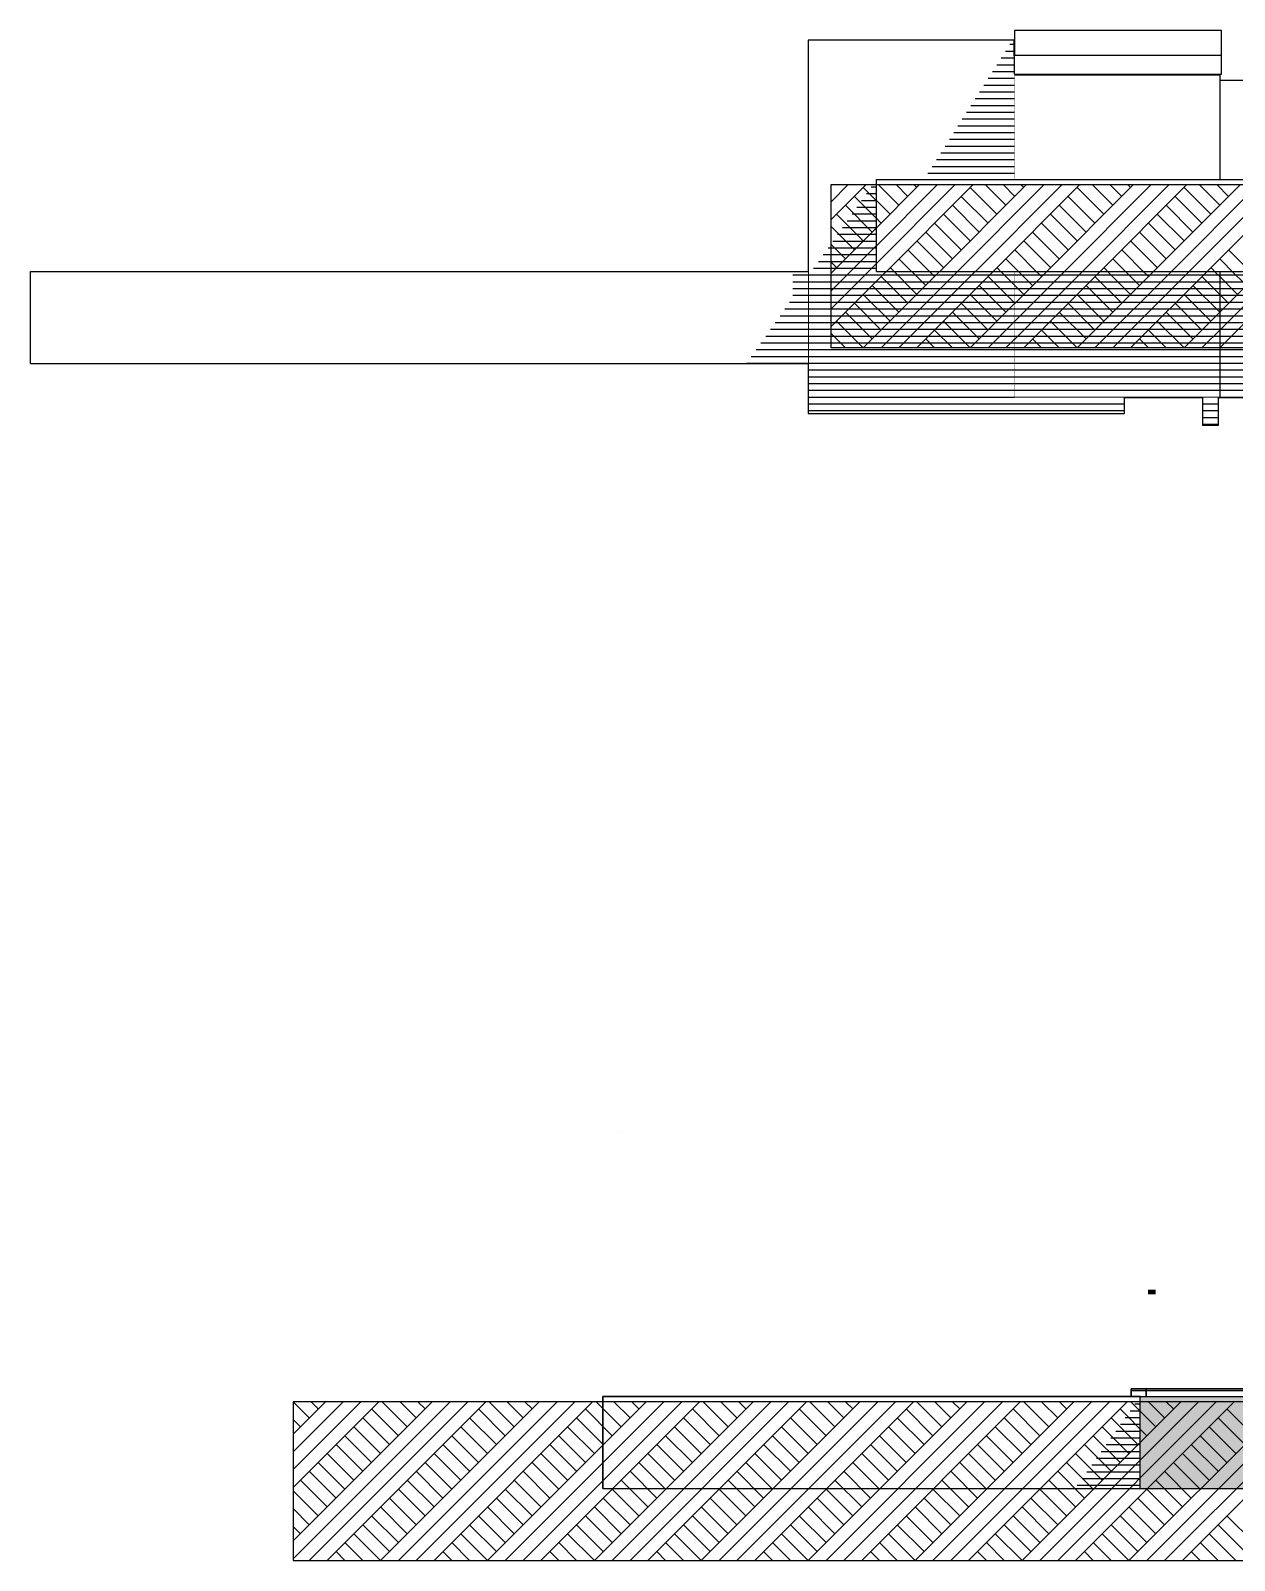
# Model space of a CAD drawing. Header units: millimetres. Extents: x -242231 to 419123, y -2399 to 525285.
# Drawn here: x -236217 to -223797, y 80180 to 95966 of the extents above; entities that cross this region are included whole.
import ezdxf

# ---------------------------------------------------------------- set-up
doc = ezdxf.new("R2010")
doc.units = ezdxf.units.MM
doc.set_wipeout_variables(frame=1)
doc.linetypes.add('Wipeout_Contour', pattern=[1000, 0, -1000])
for name, color, linetype in [('Marker - Section', 7, 'Continuous'), ('Slabs', 7, 'Continuous'), ('Walls', 7, 'Continuous')]:
    doc.layers.add(name, color=color, linetype=linetype)
pattern_1 = [(0, (-209595.58, 94564.28), (0, 70), [])]

msp = doc.modelspace()

# ---------------------------------------------------------------- hatches: boundary and pattern name
at = {"layer": 'Marker - Section', "linetype": 'Continuous', "lineweight": 0}
msp.add_hatch(color=255, dxfattribs=at).paths.add_polyline_path([(-224687.87, 82973.779), (-224687.87, 82925.286), (-224609.15, 82925.286), (-224609.15, 82973.779)], flags=0)
at = {"layer": 'Slabs', "linetype": 'Continuous', "lineweight": 0}
msp.add_hatch(color=255, dxfattribs=at).paths.add_polyline_path([(-224769.473, 80921.899), (-208934.275, 80921.899), (-208934.275, 81871.899), (-224769.473, 81871.899)], flags=0)
at = {"layer": 'Walls', "linetype": 'Continuous', "lineweight": 0}
msp.add_hatch(color=250, dxfattribs=at).paths.add_polyline_path([(-230115.537, 84592.097), (-230115.949, 84591.963), (-230115.949, 84591.438), (-230115.537, 84591.572)], flags=0)

# ---------------------------------------------------------------- linework, layer by layer
for p, q in [((-230115.537, 84592.097), (-230115.949, 84591.963)), ((-230115.949, 84591.963), (-230115.949, 84591.438)), ((-230115.949, 84591.438), (-230115.537, 84591.572)), ((-230115.537, 84591.572), (-230115.537, 84592.097)), ((-224706.757, 81951.95), (-224862.946, 81951.943)), ((-224862.946, 81951.943), (-224862.946, 81871.899)), ((-224706.757, 81871.899), (-224706.757, 81951.95)), ((-219674.613, 81951.95), (-224706.757, 81951.95)), ((-224706.757, 81951.95), (-224706.757, 81871.899)), ((-224769.473, 81871.899), (-230314.711, 81871.899)), ((-230314.711, 81871.899), (-230314.711, 80921.899)), ((-224862.946, 81871.899), (-224769.473, 81871.899)), ((-224769.473, 80921.899), (-224769.473, 81871.899)), ((-224769.473, 81871.899), (-224769.223, 81871.899)), ((-224769.223, 81871.899), (-224706.757, 81871.899)), ((-224706.757, 81871.899), (-219674.613, 81871.899)), ((-230314.711, 80921.899), (-224769.473, 80921.899))]:
    msp.add_line(p, q)
at = {"layer": 'Marker - Section', "color": 1, "linetype": 'Continuous', "lineweight": 0}
for p, q in [((-233508.406, 81484.662), (-233175.963, 81817.105)), ((-233508.406, 80933.118), (-232624.42, 81817.105)), ((-233508.406, 80381.575), (-232072.876, 81817.105)), ((-233508.406, 81116.966), (-232808.267, 81817.105)), ((-233508.406, 81300.814), (-232992.115, 81817.105)), ((-233508.406, 80197.727), (-231889.029, 81817.105)), ((-233341.858, 81651.21), (-233507.753, 81817.105)), ((-233341.858, 80180.428), (-231705.181, 81817.105)), ((-233249.934, 81743.134), (-233323.906, 81817.105)), ((-233158.01, 80180.428), (-231521.333, 81817.105)), ((-232606.467, 80180.428), (-230969.79, 81817.105)), ((-232330.695, 81559.286), (-232588.515, 81817.105)), ((-232422.619, 80180.428), (-230785.942, 81817.105)), ((-232238.772, 81651.21), (-232404.667, 81817.105)), ((-232238.772, 80180.428), (-230602.094, 81817.105)), ((-232146.848, 81743.134), (-232220.819, 81817.105)), ((-232054.924, 80180.428), (-230418.247, 81817.105)), ((-231503.381, 80180.428), (-229866.703, 81817.105)), ((-231227.609, 81559.286), (-231485.428, 81817.105)), ((-231319.533, 80180.428), (-229682.856, 81817.105)), ((-231135.685, 81651.21), (-231301.58, 81817.105)), ((-231135.685, 80180.428), (-229499.008, 81817.105)), ((-231043.761, 81743.134), (-231117.732, 81817.105)), ((-230951.837, 80180.428), (-229315.16, 81817.105)), ((-230400.294, 80180.428), (-228763.617, 81817.105)), ((-230124.522, 81559.286), (-230382.341, 81817.105)), ((-230216.446, 80180.428), (-228579.769, 81817.105)), ((-230032.598, 81651.21), (-230198.494, 81817.105)), ((-230032.598, 80180.428), (-228395.921, 81817.105)), ((-229940.675, 81743.134), (-230014.646, 81817.105)), ((-229848.751, 80180.428), (-228212.073, 81817.105)), ((-229297.207, 80180.428), (-227660.53, 81817.105)), ((-229021.436, 81559.286), (-229279.255, 81817.105)), ((-229113.36, 80180.428), (-227476.682, 81817.105)), ((-228929.512, 81651.21), (-229095.407, 81817.105)), ((-228929.512, 80180.428), (-227292.835, 81817.105)), ((-228837.588, 81743.134), (-228911.559, 81817.105)), ((-228745.664, 80180.428), (-227108.987, 81817.105)), ((-228194.121, 80180.428), (-226557.444, 81817.105)), ((-227918.349, 81559.286), (-228176.168, 81817.105)), ((-228010.273, 80180.428), (-226373.596, 81817.105)), ((-227826.425, 81651.21), (-227992.321, 81817.105)), ((-227826.425, 80180.428), (-226189.748, 81817.105)), ((-227734.502, 81743.134), (-227808.473, 81817.105)), ((-227642.578, 80180.428), (-226005.9, 81817.105)), ((-227091.034, 80180.428), (-225454.357, 81817.105)), ((-226815.263, 81559.286), (-227073.082, 81817.105)), ((-226907.187, 80180.428), (-225270.509, 81817.105)), ((-226723.339, 81651.21), (-226889.234, 81817.105)), ((-226723.339, 80180.428), (-225086.662, 81817.105)), ((-226631.415, 81743.134), (-226705.386, 81817.105)), ((-226539.491, 80180.428), (-224902.814, 81817.105)), ((-225987.948, 80180.428), (-224351.271, 81817.105)), ((-225712.176, 81559.286), (-225969.995, 81817.105)), ((-225804.1, 80180.428), (-224167.423, 81817.105)), ((-225620.252, 81651.21), (-225786.148, 81817.105)), ((-225620.252, 80180.428), (-223983.575, 81817.105)), ((-225528.328, 81743.134), (-225602.3, 81817.105)), ((-225436.405, 80180.428), (-223799.727, 81817.105)), ((-224884.861, 80180.428), (-223248.184, 81817.105)), ((-224609.09, 81559.286), (-224866.909, 81817.105)), ((-224701.014, 80180.428), (-223064.336, 81817.105)), ((-224517.166, 81651.21), (-224683.061, 81817.105)), ((-224517.166, 80180.428), (-222880.489, 81817.105)), ((-224425.242, 81743.134), (-224499.213, 81817.105)), ((-224333.318, 80180.428), (-222696.641, 81817.105)), ((-233433.782, 81559.286), (-233508.406, 81633.91)), ((-232514.543, 81375.438), (-232790.315, 81651.21)), ((-232422.619, 81467.362), (-232698.391, 81743.134)), ((-231411.457, 81375.438), (-231687.228, 81651.21)), ((-231319.533, 81467.362), (-231595.304, 81743.134)), ((-230308.37, 81375.438), (-230584.142, 81651.21)), ((-230216.446, 81467.362), (-230492.218, 81743.134)), ((-229205.284, 81375.438), (-229481.055, 81651.21)), ((-229113.36, 81467.362), (-229389.131, 81743.134)), ((-228102.197, 81375.438), (-228377.969, 81651.21)), ((-228010.273, 81467.362), (-228286.045, 81743.134)), ((-226999.11, 81375.438), (-227274.882, 81651.21)), ((-226907.187, 81467.362), (-227182.958, 81743.134)), ((-225896.024, 81375.438), (-226171.796, 81651.21)), ((-225804.1, 81467.362), (-226079.872, 81743.134)), ((-224792.937, 81375.438), (-225068.709, 81651.21)), ((-224701.014, 81467.362), (-224976.785, 81743.134)), ((-223689.851, 81375.438), (-223965.623, 81651.21)), ((-223597.927, 81467.362), (-223873.699, 81743.134)), ((-232698.391, 81191.59), (-232974.163, 81467.362)), ((-232606.467, 81283.514), (-232882.239, 81559.286)), ((-231595.304, 81191.59), (-231871.076, 81467.362)), ((-231503.381, 81283.514), (-231779.152, 81559.286)), ((-230492.218, 81191.59), (-230767.989, 81467.362)), ((-230400.294, 81283.514), (-230676.066, 81559.286)), ((-229389.131, 81191.59), (-229664.903, 81467.362)), ((-229297.207, 81283.514), (-229572.979, 81559.286)), ((-228286.045, 81191.59), (-228561.816, 81467.362)), ((-228194.121, 81283.514), (-228469.893, 81559.286)), ((-227182.958, 81191.59), (-227458.73, 81467.362)), ((-227091.034, 81283.514), (-227366.806, 81559.286)), ((-226079.872, 81191.59), (-226355.643, 81467.362)), ((-225987.948, 81283.514), (-226263.719, 81559.286)), ((-224976.785, 81191.59), (-225252.557, 81467.362)), ((-224884.861, 81283.514), (-225160.633, 81559.286)), ((-223873.699, 81191.59), (-224149.47, 81467.362)), ((-223781.775, 81283.514), (-224057.546, 81559.286)), ((-232790.315, 81099.666), (-233066.086, 81375.438)), ((-231687.228, 81099.666), (-231963, 81375.438)), ((-230584.142, 81099.666), (-230859.913, 81375.438)), ((-229481.055, 81099.666), (-229756.827, 81375.438)), ((-228377.969, 81099.666), (-228653.74, 81375.438)), ((-227274.882, 81099.666), (-227550.654, 81375.438)), ((-226171.796, 81099.666), (-226447.567, 81375.438)), ((-225068.709, 81099.666), (-225344.481, 81375.438)), ((-223965.623, 81099.666), (-224241.394, 81375.438)), ((-232974.163, 80915.819), (-233249.934, 81191.59)), ((-232882.239, 81007.743), (-233158.01, 81283.514)), ((-231871.076, 80915.819), (-232146.848, 81191.59)), ((-231779.152, 81007.743), (-232054.924, 81283.514)), ((-230767.989, 80915.819), (-231043.761, 81191.59)), ((-230676.066, 81007.743), (-230951.837, 81283.514)), ((-229664.903, 80915.819), (-229940.675, 81191.59)), ((-229572.979, 81007.743), (-229848.751, 81283.514)), ((-228561.816, 80915.819), (-228837.588, 81191.59)), ((-228469.893, 81007.743), (-228745.664, 81283.514)), ((-227458.73, 80915.819), (-227734.502, 81191.59)), ((-227366.806, 81007.743), (-227642.578, 81283.514)), ((-226355.643, 80915.819), (-226631.415, 81191.59)), ((-226263.719, 81007.743), (-226539.491, 81283.514)), ((-225252.557, 80915.819), (-225528.328, 81191.59)), ((-225160.633, 81007.743), (-225436.405, 81283.514)), ((-224149.47, 80915.819), (-224425.242, 81191.59)), ((-224057.546, 81007.743), (-224333.318, 81283.514)), ((-233158.01, 80731.971), (-233433.782, 81007.743)), ((-233066.086, 80823.895), (-233341.858, 81099.666)), ((-232054.924, 80731.971), (-232330.695, 81007.743)), ((-231963, 80823.895), (-232238.772, 81099.666)), ((-230951.837, 80731.971), (-231227.609, 81007.743)), ((-230859.913, 80823.895), (-231135.685, 81099.666)), ((-229848.751, 80731.971), (-230124.522, 81007.743)), ((-229756.827, 80823.895), (-230032.598, 81099.666)), ((-228745.664, 80731.971), (-229021.436, 81007.743)), ((-228653.74, 80823.895), (-228929.512, 81099.666)), ((-227642.578, 80731.971), (-227918.349, 81007.743)), ((-227550.654, 80823.895), (-227826.425, 81099.666)), ((-226539.491, 80731.971), (-226815.263, 81007.743)), ((-226447.567, 80823.895), (-226723.339, 81099.666)), ((-225436.405, 80731.971), (-225712.176, 81007.743)), ((-225344.481, 80823.895), (-225620.252, 81099.666)), ((-224333.318, 80731.971), (-224609.09, 81007.743)), ((-224241.394, 80823.895), (-224517.166, 81099.666)), ((-233249.934, 80640.047), (-233508.406, 80898.519)), ((-232238.772, 80548.123), (-232514.543, 80823.895)), ((-232146.848, 80640.047), (-232422.619, 80915.819)), ((-231135.685, 80548.123), (-231411.457, 80823.895)), ((-231043.761, 80640.047), (-231319.533, 80915.819)), ((-230032.598, 80548.123), (-230308.37, 80823.895)), ((-229940.675, 80640.047), (-230216.446, 80915.819)), ((-228929.512, 80548.123), (-229205.284, 80823.895)), ((-228837.588, 80640.047), (-229113.36, 80915.819)), ((-227826.425, 80548.123), (-228102.197, 80823.895)), ((-227734.502, 80640.047), (-228010.273, 80915.819)), ((-226723.339, 80548.123), (-226999.11, 80823.895)), ((-226631.415, 80640.047), (-226907.187, 80915.819)), ((-225620.252, 80548.123), (-225896.024, 80823.895)), ((-225528.328, 80640.047), (-225804.1, 80915.819)), ((-224517.166, 80548.123), (-224792.937, 80823.895)), ((-224425.242, 80640.047), (-224701.014, 80915.819)), ((-233341.858, 80548.123), (-233508.406, 80714.671)), ((-232330.695, 80456.199), (-232606.467, 80731.971)), ((-231227.609, 80456.199), (-231503.381, 80731.971)), ((-230124.522, 80456.199), (-230400.294, 80731.971)), ((-229021.436, 80456.199), (-229297.207, 80731.971)), ((-227918.349, 80456.199), (-228194.121, 80731.971)), ((-226815.263, 80456.199), (-227091.034, 80731.971)), ((-225712.176, 80456.199), (-225987.948, 80731.971)), ((-224609.09, 80456.199), (-224884.861, 80731.971)), ((-233433.782, 80456.199), (-233508.406, 80530.824)), ((-232514.543, 80272.352), (-232790.315, 80548.123)), ((-232422.619, 80364.275), (-232698.391, 80640.047)), ((-231411.457, 80272.352), (-231687.228, 80548.123)), ((-231319.533, 80364.275), (-231595.304, 80640.047)), ((-230308.37, 80272.352), (-230584.142, 80548.123)), ((-230216.446, 80364.275), (-230492.218, 80640.047)), ((-229205.284, 80272.352), (-229481.055, 80548.123)), ((-229113.36, 80364.275), (-229389.131, 80640.047)), ((-228102.197, 80272.352), (-228377.969, 80548.123)), ((-228010.273, 80364.275), (-228286.045, 80640.047)), ((-226999.11, 80272.352), (-227274.882, 80548.123)), ((-226907.187, 80364.275), (-227182.958, 80640.047)), ((-225896.024, 80272.352), (-226171.796, 80548.123)), ((-225804.1, 80364.275), (-226079.872, 80640.047)), ((-224792.937, 80272.352), (-225068.709, 80548.123)), ((-224701.014, 80364.275), (-224976.785, 80640.047)), ((-223689.851, 80272.352), (-223965.623, 80548.123)), ((-223597.927, 80364.275), (-223873.699, 80640.047)), ((-232790.315, 80180.428), (-232974.163, 80364.275)), ((-232606.467, 80180.428), (-232882.239, 80456.199)), ((-231687.228, 80180.428), (-231871.076, 80364.275)), ((-231503.381, 80180.428), (-231779.152, 80456.199)), ((-230584.142, 80180.428), (-230767.989, 80364.275)), ((-230400.294, 80180.428), (-230676.066, 80456.199)), ((-229481.055, 80180.428), (-229664.903, 80364.275)), ((-229297.207, 80180.428), (-229572.979, 80456.199)), ((-228377.969, 80180.428), (-228561.816, 80364.275)), ((-228194.121, 80180.428), (-228469.893, 80456.199)), ((-227274.882, 80180.428), (-227458.73, 80364.275)), ((-227091.034, 80180.428), (-227366.806, 80456.199)), ((-226171.796, 80180.428), (-226355.643, 80364.275)), ((-225987.948, 80180.428), (-226263.719, 80456.199)), ((-225068.709, 80180.428), (-225252.557, 80364.275)), ((-224884.861, 80180.428), (-225160.633, 80456.199)), ((-223965.623, 80180.428), (-224149.47, 80364.275)), ((-223781.775, 80180.428), (-224057.546, 80456.199)), ((-232974.163, 80180.428), (-233066.086, 80272.352)), ((-231871.076, 80180.428), (-231963, 80272.352)), ((-230767.989, 80180.428), (-230859.913, 80272.352)), ((-229664.903, 80180.428), (-229756.827, 80272.352)), ((-228561.816, 80180.428), (-228653.74, 80272.352)), ((-227458.73, 80180.428), (-227550.654, 80272.352)), ((-226355.643, 80180.428), (-226447.567, 80272.352)), ((-225252.557, 80180.428), (-225344.481, 80272.352)), ((-224149.47, 80180.428), (-224241.394, 80272.352))]:
    msp.add_line(p, q, dxfattribs=at)
at = {"layer": 'Marker - Section', "linetype": 'Continuous'}
for p, q in [((-233508.406, 81817.105), (-233508.406, 80180.428)), ((-209275.803, 81817.105), (-233508.406, 81817.105)), ((-233508.406, 80180.428), (-200818.017, 80180.428))]:
    msp.add_line(p, q, dxfattribs=at)
at = {"layer": 'Slabs', "linetype": 'Continuous'}
for p, q in [((-224862.946, 81951.943), (-224706.757, 81951.943)), ((-224862.946, 81871.899), (-224862.946, 81951.943)), ((-224706.757, 81951.95), (-219674.613, 81951.95)), ((-224706.757, 81871.899), (-224706.757, 81951.95)), ((-230314.711, 81871.899), (-224769.473, 81871.899)), ((-230314.711, 80921.899), (-230314.711, 81871.899)), ((-224769.473, 81871.899), (-208934.275, 81871.899)), ((-224769.473, 80921.899), (-224769.473, 81871.899)), ((-230314.711, 80921.899), (-224769.473, 80921.899)), ((-224769.473, 80921.899), (-208934.275, 80921.899))]:
    msp.add_line(p, q, dxfattribs=at)
at = {"layer": 'Slabs', "color": 251, "linetype": 'Continuous', "lineweight": 25}
for p, q in [((-224862.946, 81935.099), (-224706.757, 81935.099)), ((-224706.757, 81935.099), (-219674.613, 81935.099)), ((-224823.779, 81795.099), (-224769.473, 81795.099)), ((-224774.093, 81865.099), (-224769.473, 81865.099)), ((-224922.774, 81655.099), (-224769.473, 81655.099)), ((-224873.276, 81725.099), (-224769.473, 81725.099)), ((-225021.769, 81515.099), (-224769.473, 81515.099)), ((-224972.271, 81585.099), (-224769.473, 81585.099)), ((-225170.261, 81305.099), (-224769.473, 81305.099)), ((-225120.764, 81375.099), (-224769.473, 81375.099)), ((-225071.266, 81445.099), (-224769.473, 81445.099)), ((-225269.256, 81165.099), (-224769.473, 81165.099)), ((-225219.759, 81235.099), (-224769.473, 81235.099)), ((-225368.251, 81025.099), (-224769.473, 81025.099)), ((-225318.754, 81095.099), (-224769.473, 81095.099)), ((-225417.749, 80955.099), (-224769.473, 80955.099))]:
    msp.add_line(p, q, dxfattribs=at)

# ---------------------------------------------------------------- wipeouts: each hides what was drawn before it
at = {"color": 254, "linetype": 'Wipeout_Contour', "lineweight": 0, "ltscale": 50252.008211}
msp.add_wipeout([(-223947.307, 95450.158), (-223947.307, 94431.083), (-220337.233, 94431.083), (-220337.233, 95450.158)], dxfattribs=at)
at = {"color": 254, "linetype": 'Wipeout_Contour', "lineweight": 0, "ltscale": 50741.462199}
msp.add_wipeout([(-220337.233, 93481.083), (-223947.307, 93481.083), (-223947.307, 92176.56), (-220337.233, 92176.56)], dxfattribs=at)

# ---------------------------------------------------------------- next in the draw order: hatches: boundary and pattern name
at = {"linetype": 'Continuous', "lineweight": 25}
h = msp.add_hatch(dxfattribs=at)
h.set_pattern_fill('50__', color=251, style=0, pattern_type=2)
h.set_pattern_definition(pattern_1)
h.paths.add_polyline_path([(-220337.233, 93481.083), (-223947.307, 93481.083), (-223947.307, 92176.56), (-220337.233, 92176.56)], flags=0)

# ---------------------------------------------------------------- next in the draw order: linework, layer by layer
at = {"linetype": 'Continuous'}
for p, q in [((-220337.233, 95450.158), (-223947.307, 95450.158)), ((-220337.233, 92176.56), (-223947.307, 92176.56))]:
    msp.add_line(p, q, dxfattribs=at)

# ---------------------------------------------------------------- next in the draw order: wipeouts: each hides what was drawn before it
at = {"color": 254, "linetype": 'Wipeout_Contour', "lineweight": 0, "ltscale": 61446.943766}
msp.add_wipeout([(-223947.307, 95515.864), (-225908.476, 95515.864), (-225908.476, 95509.366), (-223947.307, 95509.366)], dxfattribs=at)
at = {"color": 254, "linetype": 'Wipeout_Contour', "lineweight": 0, "ltscale": 62095.043545}
msp.add_wipeout([(-223947.307, 92176.56), (-223947.307, 93481.083), (-226068.476, 93481.083), (-226068.476, 92176.56)], dxfattribs=at)

# ---------------------------------------------------------------- next in the draw order: hatches: boundary and pattern name
at = {"linetype": 'Continuous', "lineweight": 25}
h = msp.add_hatch(dxfattribs=at)
h.set_pattern_fill('50__', color=251, style=0, pattern_type=2)
h.set_pattern_definition(pattern_1)
h.paths.add_polyline_path([(-223947.307, 92176.56), (-223947.307, 93481.083), (-226068.476, 93481.083), (-226068.476, 92176.56)], flags=0)

# ---------------------------------------------------------------- next in the draw order: linework, layer by layer
at = {"linetype": 'Continuous'}
for p, q in [((-226068.476, 92176.56), (-226068.476, 93481.083)), ((-223947.307, 93481.083), (-223947.307, 92176.56)), ((-223947.307, 92176.56), (-226068.476, 92176.56))]:
    msp.add_line(p, q, dxfattribs=at)
at = {"color": 253, "linetype": 'Continuous', "lineweight": 15}
for p, q in [((-223948.724, 93060.113), (-224224.495, 93335.885)), ((-224132.571, 92876.266), (-224408.343, 93152.037)), ((-224040.647, 92968.189), (-224316.419, 93243.961)), ((-224224.495, 92784.342), (-224500.267, 93060.113)), ((-224500.267, 92692.418), (-224684.115, 92876.266)), ((-224316.419, 92692.418), (-224592.191, 92968.189)), ((-224684.115, 92692.418), (-224776.039, 92784.342))]:
    msp.add_line(p, q, dxfattribs=at)

# ---------------------------------------------------------------- next in the draw order: wipeouts: each hides what was drawn before it
at = {"color": 254, "linetype": 'Wipeout_Contour', "lineweight": 0, "ltscale": 61765.212612}
msp.add_wipeout([(-226068.476, 95509.366), (-226068.476, 95506.144), (-223947.307, 95506.144), (-223947.307, 95509.366)], dxfattribs=at)

# ---------------------------------------------------------------- next in the draw order: wipeouts: each hides what was drawn before it
at = {"color": 254, "linetype": 'Wipeout_Contour', "lineweight": 0, "ltscale": 61708.194037}
msp.add_wipeout([(-226068.476, 94431.083), (-223947.307, 94431.083), (-223947.307, 95506.144), (-226068.476, 95506.144)], dxfattribs=at)
at = {"color": 254, "linetype": 'Wipeout_Contour', "lineweight": 0, "ltscale": 58681.478271}
msp.add_wipeout([(-223965.352, 92176.56), (-224125.352, 92176.56), (-224125.352, 91890.86), (-223965.352, 91890.86)], dxfattribs=at)

# ---------------------------------------------------------------- next in the draw order: hatches: boundary and pattern name
at = {"linetype": 'Continuous', "lineweight": 25}
h = msp.add_hatch(dxfattribs=at)
h.set_pattern_fill('50__', color=251, style=0, pattern_type=2)
h.set_pattern_definition(pattern_1)
h.paths.add_polyline_path([(-223965.352, 92176.56), (-224125.352, 92176.56), (-224125.352, 91890.86), (-223965.352, 91890.86)], flags=0)

# ---------------------------------------------------------------- next in the draw order: linework, layer by layer
at = {"linetype": 'Continuous'}
for p, q in [((-226068.476, 95506.144), (-226068.476, 95509.386)), ((-226068.476, 94431.083), (-226068.476, 95506.144)), ((-223947.307, 95506.144), (-226068.476, 95506.144)), ((-223947.307, 95515.864), (-223947.307, 95506.144)), ((-223947.307, 95506.144), (-223947.307, 94431.083)), ((-224125.352, 92176.56), (-224125.352, 91890.86)), ((-223965.352, 92176.56), (-223965.352, 91890.86)), ((-223965.352, 91890.86), (-224125.352, 91890.86))]:
    msp.add_line(p, q, dxfattribs=at)

# ---------------------------------------------------------------- next in the draw order: wipeouts: each hides what was drawn before it
at = {"color": 254, "linetype": 'Wipeout_Contour', "lineweight": 0, "ltscale": 98701.09828}
msp.add_wipeout([(-226068.476, 95509.366), (-225908.476, 95509.366), (-225908.476, 95515.864), (-226066.569, 95515.864), (-226066.569, 95705.066), (-226068.476, 95705.066)], dxfattribs=at)

# ---------------------------------------------------------------- next in the draw order: hatches: boundary and pattern name
at = {"linetype": 'Continuous', "lineweight": 25}
h = msp.add_hatch(dxfattribs=at)
h.set_pattern_fill('50__', color=251, style=0, pattern_type=2)
h.set_pattern_definition(pattern_1)
h.paths.add_polyline_path([(-226068.476, 95509.366), (-225908.476, 95509.366), (-225908.476, 95515.864), (-226066.569, 95515.864), (-226066.569, 95705.066), (-226068.476, 95705.066)], flags=0)

# ---------------------------------------------------------------- next in the draw order: linework, layer by layer
at = {"linetype": 'Continuous'}
for p, q in [((-226068.476, 95509.386), (-226068.476, 95705.066)), ((-226066.569, 95705.066), (-226068.476, 95705.066)), ((-225908.476, 95509.345), (-225908.476, 95515.864))]:
    msp.add_line(p, q, dxfattribs=at)

# ---------------------------------------------------------------- next in the draw order: wipeouts: each hides what was drawn before it
at = {"color": 254, "linetype": 'Wipeout_Contour', "lineweight": 0, "ltscale": 82580.921147}
msp.add_wipeout([(-226066.569, 95713.401), (-226066.569, 95866.143), (-226068.476, 95866.143), (-226068.476, 95705.066), (-226066.569, 95705.066)], dxfattribs=at)

# ---------------------------------------------------------------- next in the draw order: hatches: boundary and pattern name
at = {"linetype": 'Continuous', "lineweight": 25}
h = msp.add_hatch(dxfattribs=at)
h.set_pattern_fill('50__', color=251, style=0, pattern_type=2)
h.set_pattern_definition(pattern_1)
h.paths.add_polyline_path([(-226066.569, 95713.401), (-226066.569, 95866.143), (-226068.476, 95866.143), (-226068.476, 95705.066), (-226066.569, 95705.066)], flags=0)

# ---------------------------------------------------------------- next in the draw order: wipeouts: each hides what was drawn before it
at = {"color": 254, "linetype": 'Wipeout_Contour', "lineweight": 0, "ltscale": 203571.806891}
msp.add_wipeout([(-226068.476, 92431.467), (-226068.476, 93481.083), (-227489.8, 93481.083), (-227489.8, 94431.083), (-226068.476, 94431.083), (-226068.476, 95506.144), (-226068.476, 95866.143), (-228195.628, 95866.143), (-228195.628, 92016.143), (-224932.436, 92016.143), (-224932.436, 92176.56), (-226068.476, 92176.56)], dxfattribs=at)

# ---------------------------------------------------------------- next in the draw order: hatches: boundary and pattern name
at = {"linetype": 'Continuous', "lineweight": 25}
h = msp.add_hatch(dxfattribs=at)
h.set_pattern_fill('50__', color=251, style=0, pattern_type=2)
h.set_pattern_definition(pattern_1)
h.paths.add_polyline_path([(-227000.573, 94431.084), (-226068.476, 94431.083), (-226068.476, 95866.143), (-226088.033, 95866.143), (-226190.46, 95705.066)], flags=0)
h = msp.add_hatch(dxfattribs=at)
h.set_pattern_fill('50__', color=251, style=0, pattern_type=2)
h.set_pattern_definition(pattern_1)
h.paths.add_polyline_path([(-226068.476, 92431.467), (-226068.476, 93481.083), (-227489.8, 93481.083), (-227489.8, 94431.083), (-228195.628, 93432.892), (-228195.628, 92016.143), (-224932.436, 92016.143), (-224932.436, 92176.56), (-226068.476, 92176.56)], flags=0)

# ---------------------------------------------------------------- next in the draw order: linework, layer by layer
at = {"linetype": 'Continuous'}
for p, q in [((-226068.476, 95866.143), (-228195.628, 95866.143)), ((-228195.628, 95866.143), (-228195.628, 92016.143)), ((-226068.476, 95705.066), (-226068.476, 95866.143)), ((-226066.569, 95866.143), (-226068.476, 95866.143)), ((-227957.363, 92692.418), (-227957.363, 94376.289)), ((-195084.626, 92692.418), (-227957.363, 92692.418)), ((-224932.436, 92016.143), (-224932.436, 92176.56)), ((-228195.628, 92016.143), (-224932.436, 92016.143))]:
    msp.add_line(p, q, dxfattribs=at)
at = {"color": 253, "linetype": 'Continuous', "lineweight": 15}
for p, q in [((-227957.363, 94015.363), (-227596.438, 94376.289)), ((-227957.363, 94199.211), (-227780.285, 94376.289)), ((-227717.603, 93703.58), (-227957.363, 93943.341)), ((-227625.679, 93795.504), (-227901.45, 94071.276)), ((-227809.526, 93611.657), (-227957.363, 93759.493)), ((-227901.45, 93519.733), (-227957.363, 93575.646)), ((-227257.983, 93060.113), (-227533.755, 93335.885)), ((-226154.897, 93060.113), (-226430.668, 93335.885)), ((-225051.81, 93060.113), (-225327.582, 93335.885)), ((-227441.831, 92876.266), (-227717.603, 93152.037)), ((-227349.907, 92968.189), (-227625.679, 93243.961)), ((-226338.744, 92876.266), (-226614.516, 93152.037)), ((-226246.821, 92968.189), (-226522.592, 93243.961)), ((-225235.658, 92876.266), (-225511.43, 93152.037)), ((-225143.734, 92968.189), (-225419.506, 93243.961)), ((-227533.755, 92784.342), (-227809.526, 93060.113)), ((-226430.668, 92784.342), (-226706.44, 93060.113)), ((-225327.582, 92784.342), (-225603.353, 93060.113)), ((-227809.526, 92692.418), (-227957.363, 92840.255)), ((-227625.679, 92692.418), (-227901.45, 92968.189)), ((-226706.44, 92692.418), (-226890.288, 92876.266)), ((-226522.592, 92692.418), (-226798.364, 92968.189)), ((-225603.353, 92692.418), (-225787.201, 92876.266)), ((-225419.506, 92692.418), (-225695.277, 92968.189)), ((-227074.135, 92692.418), (-227074.135, 92692.418)), ((-226890.288, 92692.418), (-226982.212, 92784.342)), ((-225971.049, 92692.418), (-225971.049, 92692.418)), ((-225787.201, 92692.418), (-225879.125, 92784.342)), ((-224867.962, 92692.418), (-224867.962, 92692.418))]:
    msp.add_line(p, q, dxfattribs=at)

# ---------------------------------------------------------------- next in the draw order: wipeouts: each hides what was drawn before it
at = {"color": 254, "linetype": 'Wipeout_Contour', "lineweight": 0, "ltscale": 61825.995327}
msp.add_wipeout([(-223930.623, 95713.401), (-223930.623, 95965.905), (-226066.569, 95965.905), (-226066.569, 95713.401)], dxfattribs=at)
at = {"color": 254, "linetype": 'Wipeout_Contour', "lineweight": 0, "ltscale": 57176.651784}
msp.add_wipeout([(-227489.8, 93481.083), (-198945.979, 93481.083), (-198945.979, 94431.083), (-227489.8, 94431.083)], dxfattribs=at)
at = {"color": 254, "linetype": 'Wipeout_Contour', "lineweight": 0, "ltscale": 90685.057557}
msp.add_wipeout([(-236217.136, 92531.083), (-228195.628, 92531.083), (-228195.628, 93481.083), (-236217.136, 93481.083)], dxfattribs=at)

# ---------------------------------------------------------------- next in the draw order: hatches: boundary and pattern name
at = {"linetype": 'Continuous', "lineweight": 25}
h = msp.add_hatch(dxfattribs=at)
h.set_pattern_fill('50__', color=251, style=0, pattern_type=2)
h.set_pattern_definition(pattern_1)
h.paths.add_polyline_path([(-228833.303, 92531.083), (-228195.628, 92531.083), (-228195.628, 93481.083), (-228354.391, 93481.083), (-228354.391, 93208.368), (-228748.207, 92651.428), (-228768.55, 92622.659)], flags=0)

# ---------------------------------------------------------------- next in the draw order: linework, layer by layer
at = {"linetype": 'Continuous'}
for p, q in [((-223930.623, 95965.905), (-226066.569, 95965.905)), ((-227489.8, 94431.083), (-198945.979, 94431.083)), ((-227489.8, 93481.083), (-227489.8, 94431.083)), ((-227957.363, 94376.289), (-195084.626, 94376.289)), ((-236217.136, 93481.083), (-228195.628, 93481.083)), ((-236217.136, 92531.083), (-236217.136, 93481.083)), ((-227489.8, 93481.083), (-198945.979, 93481.083)), ((-236217.136, 92531.083), (-228195.628, 92531.083))]:
    msp.add_line(p, q, dxfattribs=at)
at = {"color": 253, "linetype": 'Continuous', "lineweight": 15}
for p, q in [((-227957.363, 93463.82), (-227044.894, 94376.289)), ((-227957.363, 92912.276), (-226493.351, 94376.289)), ((-227957.363, 93096.124), (-226677.199, 94376.289)), ((-227957.363, 93279.972), (-226861.047, 94376.289)), ((-227441.831, 93979.352), (-227717.603, 94255.124)), ((-227625.679, 92692.418), (-225941.808, 94376.289)), ((-227349.907, 94071.276), (-227625.679, 94347.048)), ((-227257.983, 94163.2), (-227471.072, 94376.289)), ((-227441.831, 92692.418), (-225757.96, 94376.289)), ((-227166.059, 94255.124), (-227287.224, 94376.289)), ((-227257.983, 92692.418), (-225574.112, 94376.289)), ((-227074.135, 94347.048), (-227103.377, 94376.289)), ((-227074.135, 92692.418), (-225390.265, 94376.289)), ((-226338.744, 93979.352), (-226614.516, 94255.124)), ((-226522.592, 92692.418), (-224838.721, 94376.289)), ((-226246.821, 94071.276), (-226522.592, 94347.048)), ((-226154.897, 94163.2), (-226367.985, 94376.289)), ((-226338.744, 92692.418), (-224654.874, 94376.289)), ((-226062.973, 94255.124), (-226184.138, 94376.289)), ((-226154.897, 92692.418), (-224471.026, 94376.289)), ((-225971.049, 94347.048), (-226000.29, 94376.289)), ((-225971.049, 92692.418), (-224287.178, 94376.289)), ((-225235.658, 93979.352), (-225511.43, 94255.124)), ((-225419.506, 92692.418), (-223735.635, 94376.289)), ((-225143.734, 94071.276), (-225419.506, 94347.048)), ((-225051.81, 94163.2), (-225264.899, 94376.289)), ((-225235.658, 92692.418), (-223551.787, 94376.289)), ((-224959.886, 94255.124), (-225081.051, 94376.289)), ((-225051.81, 92692.418), (-223367.939, 94376.289)), ((-224867.962, 94347.048), (-224897.203, 94376.289)), ((-224867.962, 92692.418), (-223184.092, 94376.289)), ((-224132.571, 93979.352), (-224408.343, 94255.124)), ((-224316.419, 92692.418), (-222632.548, 94376.289)), ((-224040.647, 94071.276), (-224316.419, 94347.048)), ((-223948.724, 94163.2), (-224161.812, 94376.289)), ((-224132.571, 92692.418), (-222448.701, 94376.289)), ((-223856.8, 94255.124), (-223977.965, 94376.289)), ((-223948.724, 92692.418), (-222264.853, 94376.289)), ((-227533.755, 93887.428), (-227809.526, 94163.2)), ((-226430.668, 93887.428), (-226706.44, 94163.2)), ((-225327.582, 93887.428), (-225603.353, 94163.2)), ((-224224.495, 93887.428), (-224500.267, 94163.2)), ((-226614.516, 93703.58), (-226890.288, 93979.352)), ((-226522.592, 93795.504), (-226798.364, 94071.276)), ((-225511.43, 93703.58), (-225787.201, 93979.352)), ((-225419.506, 93795.504), (-225695.277, 94071.276)), ((-224408.343, 93703.58), (-224684.115, 93979.352)), ((-224316.419, 93795.504), (-224592.191, 94071.276)), ((-226798.364, 93519.733), (-227074.135, 93795.504)), ((-226706.44, 93611.657), (-226982.212, 93887.428)), ((-225695.277, 93519.733), (-225971.049, 93795.504)), ((-225603.353, 93611.657), (-225879.125, 93887.428)), ((-224592.191, 93519.733), (-224867.962, 93795.504)), ((-224500.267, 93611.657), (-224776.039, 93887.428)), ((-226982.212, 93335.885), (-227257.983, 93611.657)), ((-226890.288, 93427.809), (-227166.059, 93703.58)), ((-225879.125, 93335.885), (-226154.897, 93611.657)), ((-225787.201, 93427.809), (-226062.973, 93703.58)), ((-224776.039, 93335.885), (-225051.81, 93611.657)), ((-224684.115, 93427.809), (-224959.886, 93703.58)), ((-223672.952, 93335.885), (-223948.724, 93611.657)), ((-223581.028, 93427.809), (-223856.8, 93703.58)), ((-227074.135, 93243.961), (-227349.907, 93519.733)), ((-225971.049, 93243.961), (-226246.821, 93519.733)), ((-224867.962, 93243.961), (-225143.734, 93519.733)), ((-223764.876, 93243.961), (-224040.647, 93519.733)), ((-227166.059, 93152.037), (-227441.831, 93427.809)), ((-226062.973, 93152.037), (-226338.744, 93427.809)), ((-224959.886, 93152.037), (-225235.658, 93427.809)), ((-223856.8, 93152.037), (-224132.571, 93427.809))]:
    msp.add_line(p, q, dxfattribs=at)

# ---------------------------------------------------------------- next in the draw order: wipeouts: each hides what was drawn before it
at = {"color": 254, "linetype": 'Wipeout_Contour', "lineweight": 0, "ltscale": 61757.118502}
msp.add_wipeout([(-226066.569, 95515.864), (-223930.623, 95515.864), (-223930.623, 95713.401), (-226066.569, 95713.401)], dxfattribs=at)

# ---------------------------------------------------------------- next in the draw order: linework, layer by layer
at = {"linetype": 'Continuous'}
for p, q in [((-226066.569, 95965.905), (-226066.569, 95713.401)), ((-223930.623, 95713.401), (-223930.623, 95965.905)), ((-226066.569, 95713.401), (-223930.623, 95713.401)), ((-226066.569, 95515.864), (-226066.569, 95713.401)), ((-223930.623, 95515.864), (-223930.623, 95713.401)), ((-226066.569, 95515.864), (-223930.623, 95515.864))]:
    msp.add_line(p, q, dxfattribs=at)

doc.saveas('drawing.dxf')
